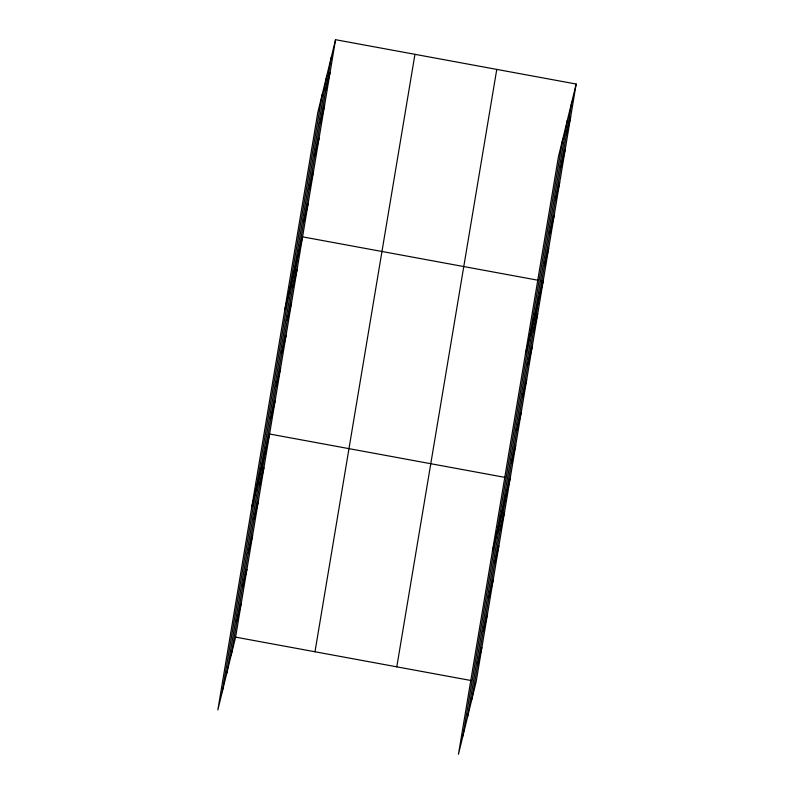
<?xml version="1.0" encoding="UTF-8"?>
<svg xmlns="http://www.w3.org/2000/svg" width="794" height="794" viewBox="0 0 794 794"><rect width="100%" height="100%" fill="white"/><g stroke="black" fill="none" stroke-linecap="round" stroke-linejoin="round"><path stroke-width="1.19" d="M222.26 691.782L322.235 94.347M226.826 673.054L326.8 75.619M231.262 654.881L331.227 57.446M335.554 39.7L317.798 112.52L217.834 709.965L235.59 637.135L335.554 39.7L576.166 84.035L476.202 681.48L458.446 754.3L558.41 156.865L576.166 84.035M314.99 651.765L414.954 54.329M396.792 666.841L496.766 69.406M462.872 736.127L562.847 138.692M467.438 717.399L567.412 119.963M471.874 699.216L571.839 101.781M325.729 90.308L330.056 72.562M320.23 123.159L324.557 105.413M314.732 156.021L319.059 138.275M309.233 188.883L313.561 171.137M303.735 221.744L308.062 203.998M284.818 309.68L302.564 236.85L538.362 280.302M292.738 287.458L297.065 269.712M287.239 320.319L291.567 302.574M281.741 353.181L286.068 335.435M276.243 386.033L280.57 368.287M270.744 418.895L275.071 401.149M251.827 506.83L269.573 434.01L505.371 477.462M259.588 485.61L263.906 467.865M253.921 519.465L258.248 501.719M248.254 553.319L252.581 535.573M242.587 587.173L246.914 569.427M236.92 621.027L241.247 603.281M566.34 134.643L570.668 116.897M560.842 167.504L565.169 149.758M555.343 200.366L559.671 182.62M549.845 233.218L554.172 215.472M544.347 266.079L548.674 248.333M525.42 354.015L543.175 281.195L540.774 280.748M533.35 331.803L537.677 314.057M527.851 364.654L532.179 346.909M522.353 397.516L526.68 379.77M516.854 430.378L521.182 412.632M511.356 463.23L515.683 445.484M492.439 551.175L510.185 478.345M500.2 529.945L504.518 512.199M494.533 563.8L498.86 546.054M488.866 597.654L493.193 579.908M483.199 631.508L487.526 613.762M477.531 665.362L481.859 647.616M235.59 637.135L471.388 680.587"/></g></svg>
